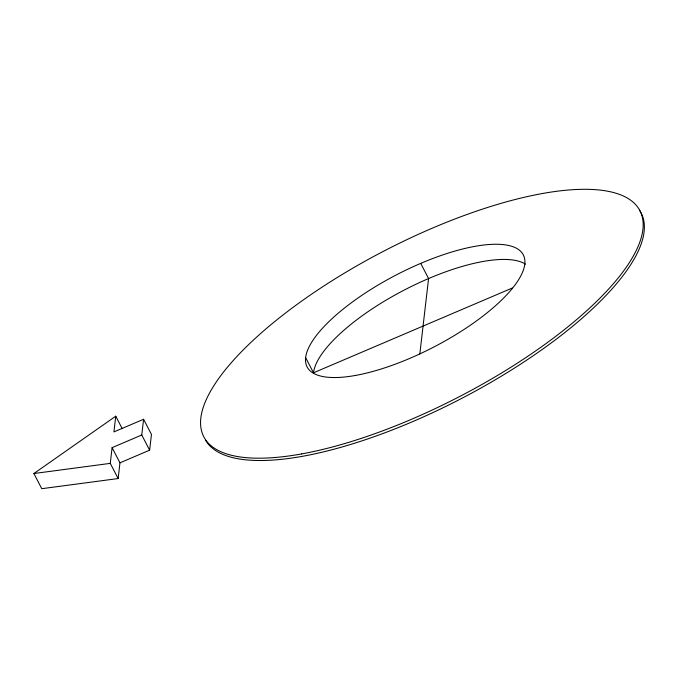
<?xml version="1.0" encoding="UTF-8"?>
<svg xmlns="http://www.w3.org/2000/svg" width="678" height="678" viewBox="0 0 678 678"><rect width="100%" height="100%" fill="white"/><g stroke="black" fill="none" stroke-linecap="round" stroke-linejoin="round"><path stroke-width="1.02" d="M118.133 478.549L110.268 463.371L112.099 447.65L141.761 434.996L143.592 419.267L113.921 431.92L115.752 416.19L33.9 473.524L41.765 488.694L118.133 478.549L119.964 462.82L112.099 447.65M119.964 462.82L149.626 450.167L151.457 434.445L143.592 419.267M419.826 353.967L428.581 278.556L420.716 263.378M305.634 357.628L313.499 372.807L512.271 288.031M33.9 473.524L110.268 463.371M141.761 434.996L149.626 450.167M115.752 416.19L122.226 428.691M313.499 372.807A121.752 40.646 -27.4 0 1 405.91 289.192A121.752 40.646 -27.4 0 1 525.569 264.166M639.447 210.205A245.631 81.996 -27.4 0 1 466.845 395.698A245.631 81.996 -27.4 0 1 205.595 440.225M301.702 453.904A245.631 81.996 -27.4 0 0 642.897 229.478A245.631 81.996 -27.4 0 0 320.982 287.862A245.631 81.996 -27.4 0 0 301.702 453.904M355.636 375.417A121.752 40.646 -27.4 0 0 524.764 264.174A121.752 40.646 -27.4 0 0 365.196 293.108A121.752 40.646 -27.4 0 0 355.636 375.417"/></g></svg>
